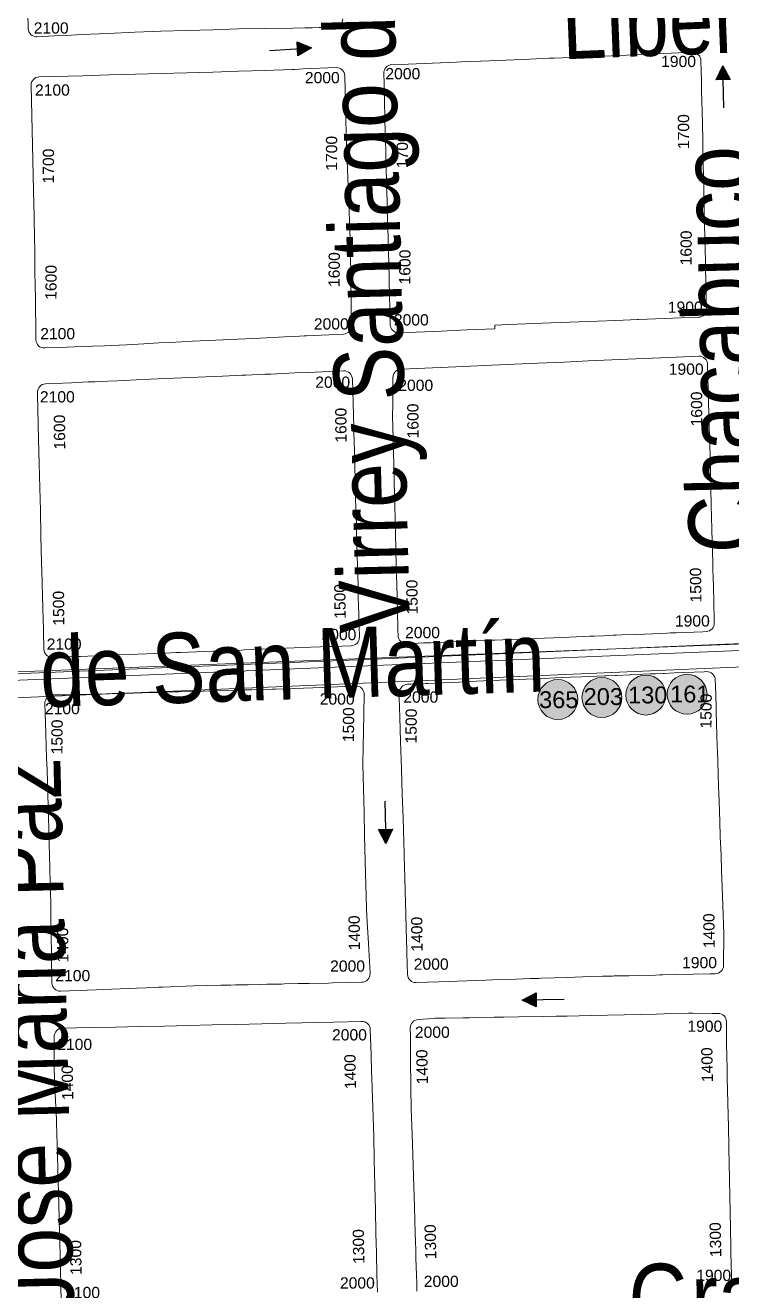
# Model space of a CAD drawing. Header units: millimetres. Extents: x 11558 to 23675, y 49449 to 61482.
# Drawn here: x 18900.5 to 19152.1, y 54871.2 to 55321.9 of the extents above; entities that cross this region are included whole.
import ezdxf

# ---------------------------------------------------------------- set-up
doc = ezdxf.new("R2010")
doc.units = ezdxf.units.MM
for name, color, linetype in [('0. plano base - nombres calles', 22, 'Continuous'), ('0. Plano Base - PLANO', 254, 'Continuous'), ('0. Plano base - sentido calles', 253, 'Continuous'), ('7. puesta en valor CC la lucila', 212, 'Continuous'), ('numeración', 7, 'Continuous')]:
    doc.layers.add(name, color=color, linetype=linetype)
for name, color, linetype, true_color in [('Linea 130 IDA', 7, 'Continuous', 0x26921c), ('linea 161 vuelta', 7, 'Continuous', 0x9d070c), ('Linea 203 REGRESO', 7, 'Continuous', 0x9e7700), ('Linea 365 REGRESO', 7, 'Continuous', 0xcc3300)]:
    doc.layers.add(name, color=color, linetype=linetype, true_color=true_color)
doc.layers.get('7. puesta en valor CC la lucila').off()
doc.styles.get("Standard").update_dxf_attribs({"font": 'arial.ttf'})

# ---------------------------------------------------------------- blocks, each defined once
blk = doc.blocks.new('MANZANAS')
at = {"layer": '0. Plano Base - PLANO', "color": 0, "linetype": 'Continuous', "lineweight": 5}
for points in [[(5638524.18, 6179009.42, -0.416552), (5638522.97, 6179005.33), (5638521.95, 6179004.78), (5638518.22, 6179002.77), (5638515.95, 6179001.55), (5638513.72, 6179000.35), (5638509.91, 6178998.3), (5638501.07, 6178993.54), (5638493.02, 6178989.17), (5638484.99, 6178984.69), (5638476.7, 6178980.07), (5638468.78, 6178975.64), (5638466.12, 6178974.14), (5638460.68, 6178971.07), (5638452.34, 6178966.23), (5638444.33, 6178961.59), (5638439.5, 6178958.78), (5638435.77, 6178956.61), (5638430.51, 6178953.55, -0.421574), (5638426.37, 6178954.71), (5638418.02, 6178969.95)], [(5638756.54, 6178619.49), (5638755.2, 6178621.9), (5638753.71, 6178624.58), (5638752.25, 6178627.2), (5638750.85, 6178629.71), (5638749.39, 6178632.33), (5638748, 6178634.82), (5638746.54, 6178637.44), (5638741.91, 6178645.73), (5638729.26, 6178668.32), (5638724.86, 6178676.17), (5638721.26, 6178682.8), (5638716.31, 6178692.07), (5638714.18, 6178696.06), (5638712.64, 6178698.93), (5638711.26, 6178701.52, -0.394258), (5638712.31, 6178705.48), (5638717.03, 6178708.43), (5638717.41, 6178708.67), (5638720.65, 6178710.43), (5638726.21, 6178713.43), (5638728.24, 6178714.53), (5638730.71, 6178715.87), (5638735.96, 6178718.7), (5638739, 6178720.35), (5638743.59, 6178722.83), (5638751.46, 6178727.08), (5638755.45, 6178729.23), (5638758.87, 6178731.08), (5638766.39, 6178735.18), (5638781.75, 6178743.65), (5638786.75, 6178746.4), (5638789.2, 6178747.76), (5638796.8, 6178751.95), (5638798.12, 6178752.62), (5638804.26, 6178755.77), (5638806.15, 6178756.74, -0.411132), (5638810.17, 6178755.46), (5638813.79, 6178748.58), (5638818.11, 6178740.64), (5638819.67, 6178737.79), (5638823.89, 6178730.1), (5638828.07, 6178722.5), (5638834.7, 6178710.35), (5638834.8, 6178710.18), (5638836.43, 6178707.18), (5638840.42, 6178699.86), (5638841.85, 6178697.23), (5638843.02, 6178695.09), (5638844.79, 6178691.83), (5638846.8, 6178688.15), (5638847.19, 6178687.43), (5638847.99, 6178685.95), (5638849.48, 6178683.21), (5638853.4, 6178676.03), (5638854.57, 6178673.87, -0.408485), (5638853.42, 6178669.83)], [(5638645.75, 6178557.81), (5638640.41, 6178567.7), (5638635.6, 6178576.4), (5638631.96, 6178582.96), (5638631.36, 6178584.05), (5638627.08, 6178591.77), (5638618.75, 6178606.8), (5638615.02, 6178613.41), (5638614.37, 6178614.57), (5638609.94, 6178622.31), (5638608.06, 6178625.6), (5638605.53, 6178630.02), (5638600.09, 6178640.29, -0.410031), (5638601.3, 6178644.33), (5638610.27, 6178649.24), (5638618.02, 6178653.48), (5638625.37, 6178657.5), (5638633.22, 6178661.81), (5638640.73, 6178665.94), (5638648.09, 6178669.98), (5638655.82, 6178674.23), (5638663.64, 6178678.53), (5638671.13, 6178682.65), (5638686.1, 6178690.89), (5638694.78, 6178695.67, -0.412011), (5638698.84, 6178694.51), (5638703.19, 6178686.78), (5638706.29, 6178681.26), (5638707.31, 6178679.44), (5638709.06, 6178676.31), (5638717.5, 6178661.28), (5638721.58, 6178653.87), (5638725.91, 6178645.99), (5638730.08, 6178638.4), (5638734.16, 6178630.97), (5638735.79, 6178628), (5638737.42, 6178625.03), (5638741.22, 6178618.12), (5638744.24, 6178612.62, -0.413756)]]:
    blk.add_lwpolyline(points, format="xyb", dxfattribs=at)
for points in [[(5638685.62, 6178973.5), (5638675.05, 6178967.48), (5638667.1, 6178962.96), (5638666.73, 6178962.74), (5638664.55, 6178961.5), (5638660.01, 6178958.92), (5638654.31, 6178955.67), (5638639.95, 6178947.5), (5638626.86, 6178940.05), (5638622.58, 6178937.61), (5638622.67, 6178937.42), (5638623.12, 6178936.45), (5638614.46, 6178931.46), (5638606.59, 6178926.92), (5638598.87, 6178922.47), (5638593.57, 6178919.41, -0.418548), (5638589.45, 6178920.55), (5638585.88, 6178926.95), (5638585.2, 6178928.18), (5638581.14, 6178935.55), (5638576.84, 6178943.35), (5638572.56, 6178951.12), (5638569.66, 6178956.34), (5638568.13, 6178959.1), (5638566.73, 6178961.62), (5638565.5, 6178963.84), (5638563.97, 6178966.6), (5638563.22, 6178967.95), (5638559.25, 6178975.12), (5638558.09, 6178977.21), (5638556.95, 6178979.27), (5638553.31, 6178985.89), (5638551.5, 6178989.17), (5638549.78, 6178992.31), (5638546.12, 6178998.96, -0.409231), (5638547.26, 6179003.01), (5638552.24, 6179005.86), (5638559.81, 6179010.19), (5638567.27, 6179014.46), (5638570.18, 6179016.13), (5638574.81, 6179018.78), (5638582.46, 6179023.15), (5638589.78, 6179027.34), (5638596.04, 6179030.93), (5638597.5, 6179031.76), (5638604.89, 6179035.99), (5638608.91, 6179038.29), (5638612.73, 6179040.48), (5638620.01, 6179044.64), (5638628.96, 6179049.77), (5638636.01, 6179053.8), (5638640.15, 6179056.17, -0.419516), (5638644.27, 6179055.01), (5638646.02, 6179051.83), (5638647.66, 6179048.84), (5638649.04, 6179046.32), (5638651.51, 6179041.81), (5638652.77, 6179039.53), (5638657.7, 6179030.53), (5638659.63, 6179027.02), (5638661.72, 6179023.21), (5638662.12, 6179022.48), (5638664.02, 6179019.01), (5638665.92, 6179015.55), (5638668.95, 6179010.02), (5638672.72, 6179003.15), (5638674.19, 6179000.47), (5638674.86, 6178999.25), (5638678.57, 6178992.48), (5638679.09, 6178991.54), (5638682.93, 6178984.53), (5638686.76, 6178977.55, -0.409592)], [(5638576.18, 6178909.92), (5638564.78, 6178903.29), (5638564.1, 6178902.89), (5638561.18, 6178901.19), (5638558.01, 6178899.34), (5638550.51, 6178894.98), (5638543.7, 6178891.02), (5638536.86, 6178887.04), (5638529.69, 6178882.88), (5638522.84, 6178878.87), (5638519.32, 6178876.8), (5638516.17, 6178874.94), (5638514.65, 6178874.04), (5638509.32, 6178870.9), (5638502.53, 6178866.93), (5638495.3, 6178862.83), (5638490.97, 6178860.37), (5638488.4, 6178858.92), (5638484.05, 6178856.45, -0.420761), (5638479.92, 6178857.64), (5638478.6, 6178860.1), (5638476.67, 6178863.69), (5638476.17, 6178864.61), (5638476.01, 6178864.91), (5638475.36, 6178866.13), (5638472, 6178872.38), (5638471.81, 6178872.72), (5638467.52, 6178880.71), (5638464.38, 6178886.54), (5638463.25, 6178888.65), (5638458.98, 6178896.43), (5638454.65, 6178904.29), (5638451.99, 6178909.16), (5638436.61, 6178937.16, -0.412971), (5638437.79, 6178941.23), (5638451.39, 6178948.77), (5638459.53, 6178953.28), (5638467.83, 6178957.89), (5638475.83, 6178962.32), (5638483.8, 6178966.76), (5638491.82, 6178971.24), (5638499.81, 6178975.69), (5638508.04, 6178980.29), (5638516.51, 6178985.1), (5638517.29, 6178985.55), (5638519.87, 6178987.04), (5638530.09, 6178992.9, -0.420517), (5638534.21, 6178991.74), (5638541.9, 6178977.66), (5638547.5, 6178967.8), (5638550.4, 6178962.7), (5638551.94, 6178959.98), (5638553.43, 6178957.36), (5638553.65, 6178956.96), (5638554.82, 6178954.91), (5638556.2, 6178952.48), (5638556.27, 6178952.35), (5638556.49, 6178951.98), (5638560.84, 6178944.3), (5638565.09, 6178936.6), (5638569.22, 6178928.94), (5638573.43, 6178921.14), (5638577.31, 6178913.94, -0.40466)], [(5638696.27, 6178960.12), (5638707.01, 6178940.69), (5638712.05, 6178931.58), (5638720.51, 6178916.26), (5638724.66, 6178908.75), (5638728.89, 6178901.11), (5638730.09, 6178898.93), (5638731.66, 6178896.1), (5638733.04, 6178893.6), (5638734.52, 6178890.93), (5638740.26, 6178880.54), (5638740.82, 6178879.52, -0.409909), (5638739.69, 6178875.47), (5638738.65, 6178874.87), (5638730.37, 6178870.13), (5638728.65, 6178869.15), (5638727.45, 6178868.47), (5638723.12, 6178865.99), (5638718.25, 6178863.2), (5638713.59, 6178860.53), (5638711.82, 6178859.52), (5638710.91, 6178859), (5638708.88, 6178857.84), (5638707.87, 6178857.26), (5638705.06, 6178855.66), (5638703.67, 6178854.86), (5638697.42, 6178851.28), (5638695.26, 6178850.05), (5638689.66, 6178846.85), (5638687.02, 6178845.33), (5638682.27, 6178842.62), (5638676.67, 6178839.42), (5638674.29, 6178838.05), (5638672.95, 6178837.29), (5638672.07, 6178836.78), (5638668.75, 6178834.88), (5638668.26, 6178834.6), (5638660.55, 6178830.19), (5638654.46, 6178826.71), (5638652.95, 6178825.84), (5638652.23, 6178825.43), (5638648.95, 6178823.55), (5638647.04, 6178822.46, -0.418717), (5638642.92, 6178823.62), (5638642.02, 6178825.26), (5638641.19, 6178826.77), (5638639.4, 6178830.01), (5638636.24, 6178835.72), (5638632.41, 6178842.66), (5638630.54, 6178846.06), (5638628.52, 6178849.71), (5638624.86, 6178856.35), (5638620.7, 6178863.88), (5638618.3, 6178868.22), (5638616.77, 6178871), (5638615.9, 6178872.57), (5638609.14, 6178884.83), (5638605.12, 6178892.14), (5638603.34, 6178895.67), (5638598.95, 6178904.35, -0.398372), (5638600.13, 6178908.31), (5638612.37, 6178915.35), (5638619.45, 6178919.43), (5638628.14, 6178924.43), (5638642.25, 6178932.55), (5638650.49, 6178937.29), (5638657.9, 6178941.56), (5638665.22, 6178945.77), (5638672.69, 6178950.07), (5638680.36, 6178954.48), (5638692.15, 6178961.27, -0.419331)], [(5638629.84, 6178812.7), (5638624, 6178809.37), (5638623.27, 6178808.95), (5638617.35, 6178805.57), (5638612.13, 6178802.59), (5638606.91, 6178799.61), (5638599.4, 6178795.33), (5638596.69, 6178793.78), (5638595.87, 6178793.32), (5638587.98, 6178788.81), (5638587.01, 6178788.26), (5638584.29, 6178786.71), (5638576.91, 6178782.5), (5638575.64, 6178781.77), (5638572.26, 6178779.85), (5638568.98, 6178777.97), (5638561.19, 6178773.53), (5638556.93, 6178771.1), (5638556.27, 6178770.72), (5638552.93, 6178768.81), (5638545.98, 6178764.85), (5638545.24, 6178764.43), (5638544.54, 6178764.03), (5638541.16, 6178762.1), (5638537.34, 6178759.92, -0.418501), (5638533.22, 6178761.08), (5638530.18, 6178766.6), (5638527.78, 6178770.95), (5638526.51, 6178773.26), (5638523.7, 6178778.36), (5638522.22, 6178781.04), (5638522.05, 6178781.34), (5638521.63, 6178782.1), (5638518.23, 6178788.27), (5638513.77, 6178796.35), (5638509.37, 6178804.34), (5638505.46, 6178811.44), (5638501.35, 6178818.9), (5638497.11, 6178826.58), (5638494.71, 6178830.93), (5638494.12, 6178832), (5638492.32, 6178835.27), (5638489.05, 6178841.19, -0.408672), (5638490.18, 6178845.24), (5638498.24, 6178849.89), (5638503.37, 6178852.84), (5638505.47, 6178854.05), (5638506.6, 6178854.7), (5638512.42, 6178858.06), (5638514.6, 6178859.31), (5638518.22, 6178861.4), (5638522.58, 6178863.91), (5638529.78, 6178868.06), (5638537.38, 6178872.44), (5638544.83, 6178876.74), (5638550.97, 6178880.27), (5638551.22, 6178880.42), (5638552.09, 6178880.92), (5638557.98, 6178884.32), (5638559.79, 6178885.36), (5638567.23, 6178889.65), (5638571.22, 6178891.94), (5638575.77, 6178894.57), (5638582.26, 6178898.31, -0.419017), (5638586.38, 6178897.16), (5638592.63, 6178885.9), (5638594.59, 6178882.36), (5638595.55, 6178880.63), (5638598.79, 6178874.8), (5638602.15, 6178868.73), (5638603.14, 6178866.95), (5638607.2, 6178859.63), (5638608.53, 6178857.24), (5638611.56, 6178851.77), (5638615.57, 6178844.54), (5638620.02, 6178836.52), (5638622.48, 6178832.09), (5638624.09, 6178829.18), (5638625.57, 6178826.52), (5638627.05, 6178823.86), (5638629.01, 6178820.31), (5638630.98, 6178816.76, -0.410678)], [(5638712.67, 6178720.84), (5638705.66, 6178716.88, -0.416056), (5638701.56, 6178718.04), (5638697.87, 6178724.68), (5638697.51, 6178725.33), (5638697.25, 6178725.8), (5638695.68, 6178728.61), (5638691.17, 6178736.72), (5638687.17, 6178743.93), (5638684.78, 6178748.22), (5638682.96, 6178751.5), (5638682.64, 6178752.08), (5638681.4, 6178754.31), (5638680.22, 6178756.44), (5638678.96, 6178758.7), (5638678.69, 6178759.19), (5638674.5, 6178766.67), (5638671.67, 6178771.72), (5638670.28, 6178774.19), (5638665.97, 6178781.89), (5638661.08, 6178790.59), (5638656.93, 6178798.02), (5638653.48, 6178804.19), (5638652.7, 6178805.78, -0.395265), (5638653.89, 6178809.7), (5638654.92, 6178810.3), (5638659.71, 6178813.06), (5638660.26, 6178813.38), (5638662.42, 6178814.62), (5638669.92, 6178818.95), (5638675.2, 6178821.99), (5638677.45, 6178823.29), (5638681.51, 6178825.62), (5638682.44, 6178826.15), (5638684.88, 6178827.55), (5638685.2, 6178827.74), (5638688.5, 6178829.63), (5638692.69, 6178832.04), (5638696.12, 6178834.01), (5638699.59, 6178836), (5638704.34, 6178838.72), (5638707.67, 6178840.63), (5638714.81, 6178844.73), (5638715.26, 6178844.99), (5638718.25, 6178846.71), (5638718.61, 6178846.91), (5638722.66, 6178849.24), (5638722.84, 6178849.35), (5638726.65, 6178851.53), (5638729.07, 6178852.92), (5638730.46, 6178853.72), (5638732.99, 6178855.17), (5638733.35, 6178855.38), (5638736.34, 6178857.09), (5638739.32, 6178858.8), (5638745.64, 6178862.43), (5638746.34, 6178862.83, -0.417209), (5638750.45, 6178861.7), (5638751.52, 6178859.79), (5638755.02, 6178853.54), (5638755.46, 6178852.75), (5638756.04, 6178851.72), (5638760.08, 6178844.51), (5638761.94, 6178841.21), (5638762.98, 6178839.33), (5638764.66, 6178836.34), (5638769.1, 6178828.43), (5638770.29, 6178826.3), (5638773.22, 6178821.08), (5638777.56, 6178813.42), (5638779.26, 6178810.42), (5638779.63, 6178809.77), (5638781.43, 6178806.6), (5638785.58, 6178799.28), (5638786.34, 6178797.93), (5638788.52, 6178794.1), (5638789.89, 6178791.68), (5638794.93, 6178782.81), (5638799.99, 6178772.77, -0.404305), (5638798.75, 6178768.79), (5638798.03, 6178768.4), (5638797.14, 6178767.91), (5638786.7, 6178762.19), (5638782.27, 6178759.76), (5638781.39, 6178759.29), (5638780.08, 6178758.57), (5638774.83, 6178755.69), (5638771.75, 6178754), (5638767.2, 6178751.51), (5638767.1, 6178751.46), (5638766.65, 6178751.21), (5638763.46, 6178749.45), (5638759.62, 6178747.32), (5638752.51, 6178743.32), (5638744.46, 6178738.78), (5638743.68, 6178738.33), (5638741.03, 6178736.84), (5638736.72, 6178734.41), (5638729.3, 6178730.22), (5638727.31, 6178729.1), (5638724.18, 6178727.33), (5638721.34, 6178725.73)], [(5638543.67, 6178748.16), (5638545.64, 6178749.24), (5638547.44, 6178750.22), (5638549.61, 6178751.41), (5638552.45, 6178752.96), (5638560.39, 6178757.33), (5638562.13, 6178758.3), (5638564.07, 6178759.37), (5638567.8, 6178761.45), (5638568.79, 6178761.99), (5638574.19, 6178764.99), (5638575.28, 6178765.6), (5638576.67, 6178766.36), (5638579.1, 6178767.71), (5638581.51, 6178769.05), (5638582.88, 6178769.81), (5638590.46, 6178774.02), (5638594.62, 6178776.33), (5638598.05, 6178778.23), (5638603, 6178780.99), (5638605.54, 6178782.4), (5638612, 6178785.99), (5638613.04, 6178786.57), (5638624.6, 6178793.01), (5638627.6, 6178794.75), (5638634.47, 6178798.74), (5638637.76, 6178800.65, -0.434269), (5638641.95, 6178799.38), (5638647.89, 6178787.33), (5638650.14, 6178782.81), (5638653.01, 6178777.07), (5638657.09, 6178769.66), (5638661.19, 6178762.22), (5638665.23, 6178754.88), (5638669.68, 6178746.81), (5638677.69, 6178732.26), (5638677.83, 6178732.02), (5638679.09, 6178729.9), (5638680.19, 6178728.03), (5638684.16, 6178721.34), (5638689.57, 6178712.2, -0.424368), (5638688.43, 6178708.04), (5638679.31, 6178703.06), (5638678.02, 6178702.36), (5638672.02, 6178699.07), (5638668.54, 6178697.17), (5638664.28, 6178694.85), (5638663.32, 6178694.32), (5638658.73, 6178691.81), (5638656.87, 6178690.8), (5638652.87, 6178688.61), (5638652.38, 6178688.34), (5638648.97, 6178686.48), (5638647.44, 6178685.64), (5638644.37, 6178683.96), (5638635.81, 6178679.25), (5638626.2, 6178673.77), (5638625.02, 6178673.1), (5638624.17, 6178672.62), (5638621.19, 6178670.92), (5638618.2, 6178669.21), (5638610.54, 6178664.84), (5638607.73, 6178663.25), (5638605.63, 6178662.05), (5638594.68, 6178655.8, -0.421447), (5638590.55, 6178656.99), (5638585.64, 6178666.13), (5638579.56, 6178677.43), (5638576.93, 6178682.28), (5638575.45, 6178685.02), (5638573.66, 6178688.24), (5638571.01, 6178693.03), (5638566.85, 6178700.52), (5638565.05, 6178703.76), (5638564.09, 6178705.49), (5638562.5, 6178708.36), (5638558.28, 6178715.93), (5638553.97, 6178723.62), (5638551.99, 6178727.15), (5638550, 6178730.69), (5638547.6, 6178734.96), (5638545.77, 6178738.22), (5638542.49, 6178744.06, -0.417527)]]:
    blk.add_lwpolyline(points, format="xyb", close=True, dxfattribs=at)
blk = doc.blocks.new('130 ida')
at = {"layer": 'Linea 130 IDA', "lineweight": 211, "true_color": 0xededed}
h = blk.add_hatch(color=7, dxfattribs=at)
h.dxf.hatch_style = 1
edge = h.paths.add_edge_path()
edge.add_arc((0, 0), 7.11, 0, 360)
at = {"layer": 'Linea 130 IDA', "lineweight": 9}
blk.add_circle((0, 0), 7.11, dxfattribs=at)
at = {"layer": 'Linea 130 IDA', "lineweight": 211, "insert": (-6.31, 3.02), "char_height": 6, "attachment_point": 1}
blk.add_mtext_dynamic_manual_height_columns('130', width=19.512, gutter_width=12.5, heights=[0], dxfattribs=at)
blk = doc.blocks.new('161vuelta')
at = {"layer": 'linea 161 vuelta', "lineweight": 211, "true_color": 0xededed}
h = blk.add_hatch(color=7, dxfattribs=at)
h.dxf.hatch_style = 1
edge = h.paths.add_edge_path()
edge.add_arc((0, 0), 7.11, 0, 360)
at = {"layer": 'linea 161 vuelta', "lineweight": 9}
blk.add_circle((0, 0), 7.11, dxfattribs=at)
at = {"layer": 'linea 161 vuelta', "lineweight": 9, "insert": (-6.03, 3.07), "char_height": 6, "attachment_point": 1}
blk.add_mtext_dynamic_manual_height_columns('161', width=16.4579, gutter_width=12.5, heights=[0], dxfattribs=at)
blk = doc.blocks.new('203 vuelta')
at = {"layer": 'Linea 203 REGRESO', "lineweight": 211, "true_color": 0xededed}
h = blk.add_hatch(color=7, dxfattribs=at)
h.dxf.hatch_style = 1
edge = h.paths.add_edge_path()
edge.add_arc((0, 0), 7.11, 0, 360)
at = {"layer": 'Linea 203 REGRESO', "lineweight": 9}
blk.add_circle((0, 0), 7.11, dxfattribs=at)
at = {"layer": 'Linea 203 REGRESO', "lineweight": 15, "insert": (-6.52, 3.31), "char_height": 6, "attachment_point": 1}
blk.add_mtext_dynamic_manual_height_columns('203', width=16.4579, gutter_width=12.5, heights=[0], dxfattribs=at)
blk = doc.blocks.new('365 vuelta')
at = {"layer": 'Linea 365 REGRESO', "lineweight": 211, "true_color": 0xededed}
h = blk.add_hatch(color=7, dxfattribs=at)
h.dxf.hatch_style = 1
edge = h.paths.add_edge_path()
edge.add_arc((0, 0), 7.11, 0, 360)
at = {"layer": 'Linea 365 REGRESO', "lineweight": 9}
blk.add_circle((0, 0), 7.11, dxfattribs=at)
at = {"layer": 'Linea 365 REGRESO', "lineweight": 211, "insert": (-6.65, 2.93), "char_height": 6, "attachment_point": 1}
blk.add_mtext_dynamic_manual_height_columns('365', width=11.0529, gutter_width=12.5, heights=[0], dxfattribs=at)

msp = doc.modelspace()

# ---------------------------------------------------------------- hatches: boundary and pattern name
at = {"layer": '0. Plano base - sentido calles', "linetype": 'Continuous', "lineweight": 25, "ltscale": 2, "true_color": 0x1a1a1a}
h = msp.add_hatch(color=250, dxfattribs=at)
h.dxf.hatch_style = 1
h.paths.add_polyline_path([(19002.4, 55313.87), (18997.26, 55316.06), (18997.41, 55313.57)])
h.paths.add_polyline_path([(19002.4, 55313.87), (18997.41, 55313.57), (18997.56, 55311.07)])
h = msp.add_hatch(color=250, dxfattribs=at)
h.dxf.hatch_style = 1
h.paths.add_polyline_path([(19148.93, 55307.54), (19146.54, 55302.49), (19149.03, 55302.54)])
h.paths.add_polyline_path([(19148.93, 55307.54), (19149.03, 55302.54), (19151.53, 55302.59)])
h = msp.add_hatch(color=250, dxfattribs=at)
h.dxf.hatch_style = 1
h.paths.add_polyline_path([(19028.84, 55030.54), (19031.22, 55035.59), (19028.73, 55035.54)])
h.paths.add_polyline_path([(19028.84, 55030.54), (19028.73, 55035.54), (19026.23, 55035.48)])
h = msp.add_hatch(color=250, dxfattribs=at)
h.dxf.hatch_style = 1
h.paths.add_polyline_path([(19077.45, 54974.74), (19082.49, 54972.33), (19082.45, 54974.83)])
h.paths.add_polyline_path([(19077.45, 54974.74), (19082.45, 54974.83), (19082.41, 54977.33)])

# ---------------------------------------------------------------- linework, layer by layer
at = {"layer": '0. Plano base - sentido calles', "color": 250, "linetype": 'Continuous', "lineweight": 25, "ltscale": 2, "true_color": 0x1a1a1a}
for points in [[(18987.43, 55312.96), (19002.4, 55313.87), (18997.56, 55311.07), (18997.26, 55316.06), (19002.4, 55313.87)], [(19149.25, 55292.54), (19148.93, 55307.54), (19151.53, 55302.59), (19146.54, 55302.49), (19148.93, 55307.54)], [(19028.5, 55045.54), (19028.84, 55030.54), (19026.23, 55035.48), (19031.22, 55035.59), (19028.84, 55030.54)], [(19092.45, 54974.99), (19077.45, 54974.74), (19082.41, 54977.33), (19082.49, 54972.33), (19077.45, 54974.74)]]:
    msp.add_lwpolyline(points, dxfattribs=at)
at = {"layer": 'Linea 130 IDA', "lineweight": 15}
msp.add_lwpolyline([(17719.85, 55041.94), (18496.71, 55071.93), (18849.22, 55086.71), (19270.22, 55104.01), (19672.86, 55117.74), (19652.52, 54760.03), (19638.02, 54524.72), (19626.45, 54303.69), (19619.32, 54239.28), (19594.64, 53998.01)], dxfattribs=at)
at = {"layer": 'linea 161 vuelta', "lineweight": 15}
msp.add_lwpolyline([(16377.73, 54990.61), (16669.3, 55001.24), (16932.55, 55011.67), (17180.19, 55020.92), (17380.77, 55027.58), (17524.55, 55044.5), (17631.36, 55047.33), (17719.89, 55044.23), (17883.27, 55051.21), (18139.01, 55062.11), (18475.66, 55074.32), (18885.17, 55091.23), (19228.11, 55104.31), (19439.91, 55114.21), (19611.13, 55120.88), (19764.84, 55124.7), (19906.17, 55129.23), (20013.12, 55131.85), (20354.35, 55141.12)], dxfattribs=at)
at = {"layer": 'Linea 203 REGRESO', "lineweight": 15}
msp.add_lwpolyline([(17523.21, 55037.23), (17631.24, 55039.57), (17719.9, 55035.95), (17846.79, 55041.18), (18019.71, 55047.33), (18167.44, 55053.52), (18398.27, 55061.31), (18594.41, 55069.53), (18686.01, 55073.37), (18908.07, 55082.84), (19037.84, 55088.37), (19150.67, 55093.18), (19290.54, 55099.15), (19414.38, 55104.43), (19525.71, 55108.38), (19669.66, 55114.37)], dxfattribs=at)
at = {"layer": 'Linea 365 REGRESO', "lineweight": 15}
msp.add_lwpolyline([(17522.85, 55044.67), (17632.3, 55047.53), (17720.14, 55044.85), (17843.19, 55048.99), (18006.45, 55055.67), (18165.07, 55061.51), (18394.21, 55070.89), (18589.35, 55078.19), (18681.42, 55082.14), (18899.54, 55091.11), (19027.41, 55096.32), (19149.73, 55101.53), (19289.76, 55106.95), (19414.99, 55111.54), (19526.4, 55114.7), (19674.05, 55121.11)], dxfattribs=at)

# ---------------------------------------------------------------- block references
at = {"layer": '0. Plano Base - PLANO', "color": 28, "lineweight": 5, "true_color": 0x0d0d0d, "rotation": 332.5463477508169}
msp.add_blockref('MANZANAS', (-7833237.48, -2828296.13), dxfattribs=at)
at = {"layer": '7. puesta en valor CC la lucila', "color": 250, "lineweight": 30, "rotation": 332.5463477508169}
msp.add_blockref('MANZANAS', (-7833237.48, -2828296.13), dxfattribs=at)
at = {"layer": 'Linea 130 IDA', "lineweight": 15}
msp.add_blockref('130 ida', (19121.5, 55083.39), dxfattribs=at)
at = {"layer": 'linea 161 vuelta', "lineweight": 15}
msp.add_blockref('161vuelta', (19136.2, 55083.68), dxfattribs=at)
at = {"layer": 'Linea 203 REGRESO', "lineweight": 15}
msp.add_blockref('203 vuelta', (19105.87, 55082.53), dxfattribs=at)
at = {"layer": 'Linea 365 REGRESO', "lineweight": 15}
msp.add_blockref('365 vuelta', (19090.14, 55081.81), dxfattribs=at)

# ---------------------------------------------------------------- texts
at = {"layer": '0. plano base - nombres calles', "color": 250, "lineweight": 15, "true_color": 0x1a1a1a, "char_height": 25, "attachment_point": 1}
for s, width, insert, rotation in [('{\\fArial Narrow|b0|i0|c0|p34;Virrey Santiago de Liniers}', 329.255, (19012.55, 55105.18), 91.4248), ('{\\fArial Narrow|b0|i0|c0|p34;Libertad}', 329.255, (19090.9, 55334.77), 2.2794), ('{\\fArial Narrow|b0|i0|c0|p34;Chacabuco}', 329.255, (19136.95, 55133.65), 91.4248), ('{\\fArial Narrow|b0|i0|c0|p34;Gral. José de San Martín}', 329.255, (18766.87, 55099.75), 1.779), ('{\\fArial Narrow|b0|i0|c0|p34;Gral. Jose Maria Paz}', 329.255, (18894.59, 54793), 91.4248), ('{\\fArial Narrow|b0|i0|c0|p34;Gral. Justo José de Urquiza}', 372.0533, (19115.13, 54880.6), 1.1766)]:
    msp.add_mtext_dynamic_manual_height_columns(s, width=width, gutter_width=12.5, heights=[0], dxfattribs=dict(at, insert=insert, rotation=rotation))
at = {"layer": 'numeración', "color": 251, "true_color": 0x606162, "char_height": 4, "attachment_point": 1}
for s, insert in [('2100', (18903.47, 55322.97)), ('1900', (19126.94, 55311.06)), ('2000', (19000.04, 55305.29)), ('2000', (19028.72, 55306.68)), ('2100', (18903.91, 55300.87)), ('1900', (19129.33, 55223.53)), ('2000', (19003.25, 55217.57)), ('2000', (19031.75, 55219.02)), ('2100', (18905.79, 55214.09)), ('1900', (19129.65, 55201.47)), ('2000', (19003.75, 55196.82)), ('2000', (19033.33, 55195.71)), ('2100', (18905.67, 55191.6)), ('1900', (19131.86, 55111.79)), ('2000', (19005.96, 55106.94)), ('2000', (19035.74, 55107.64)), ('2100', (18908.08, 55103.54)), ('2000', (19005.34, 55083.96)), ('2000', (19035.13, 55084.66)), ('2100', (18907.47, 55080.55)), ('2000', (19009.04, 54988.86)), ('2000', (19038.83, 54989.56)), ('1900', (19134.41, 54990.09)), ('2100', (18911.17, 54985.45)), ('2000', (19039.23, 54965.3)), ('1900', (19136.29, 54967.44)), ('2100', (18911.85, 54960.97)), ('2000', (19009.72, 54964.38)), ('2000', (19012.54, 54876)), ('2000', (19042.4, 54876.57)), ('1900', (19139.46, 54878.71)), ('2100', (18914.66, 54872.59))]:
    msp.add_mtext_dynamic_manual_height_columns(s, width=16.0314, gutter_width=12.5, heights=[0], dxfattribs=dict(at, insert=insert))
for s, insert, rotation in [('1700', (19132.9, 55277.84), 89.8812), ('1700', (19007.54, 55270.12), 89.8812), ('1700', (19032.73, 55271.03), 89.8812), ('1700', (18906.68, 55265.57), 89.8812), ('1600', (19133.79, 55236.42), 89.5961), ('1600', (19008.43, 55228.71), 89.5961), ('1600', (19033.62, 55229.62), 89.5961), ('1600', (18907.57, 55224.15), 89.5961), ('1600', (19137.6, 55179.05), 90.2684), ('1600', (19010.9, 55173.25), 90.2684), ('1600', (19036.55, 55174.78), 90.2684), ('1600', (18910.68, 55170.8), 90.2684), ('1500', (19137.32, 55116.3), 90.6681), ('1500', (19010.62, 55110.5), 90.6681), ('1500', (19036.27, 55112.03), 90.6681), ('1500', (18910.4, 55108.05), 90.6681), ('1500', (19140.87, 55071.46), 89.4782), ('1500', (19013.53, 55066.62), 89.4782), ('1500', (19035.83, 55066.14), 89.4782), ('1500', (18909.7, 55062.27), 89.4782), ('1400', (19142.05, 54993.17), 90.5272), ('1400', (19015.69, 54992.45), 90.5272), ('1400', (19037.99, 54991.97), 90.5272), ('1400', (18911.85, 54988.1), 90.5272), ('1400', (19039.9, 54944.7), 91.0937), ('1400', (19141.43, 54945.44), 91.0937), ('1400', (18913.6, 54939.1), 91.0937), ('1400', (19014.3, 54943), 91.0937), ('1300', (19017.28, 54880.7), 91.0747), ('1300', (19042.88, 54882.41), 91.0747), ('1300', (19144.4, 54883.15), 91.0747), ('1300', (18916.57, 54876.81), 91.0747)]:
    msp.add_mtext_dynamic_manual_height_columns(s, width=16.0314, gutter_width=12.5, heights=[0], dxfattribs=dict(at, insert=insert, rotation=rotation))

doc.saveas('drawing.dxf')
